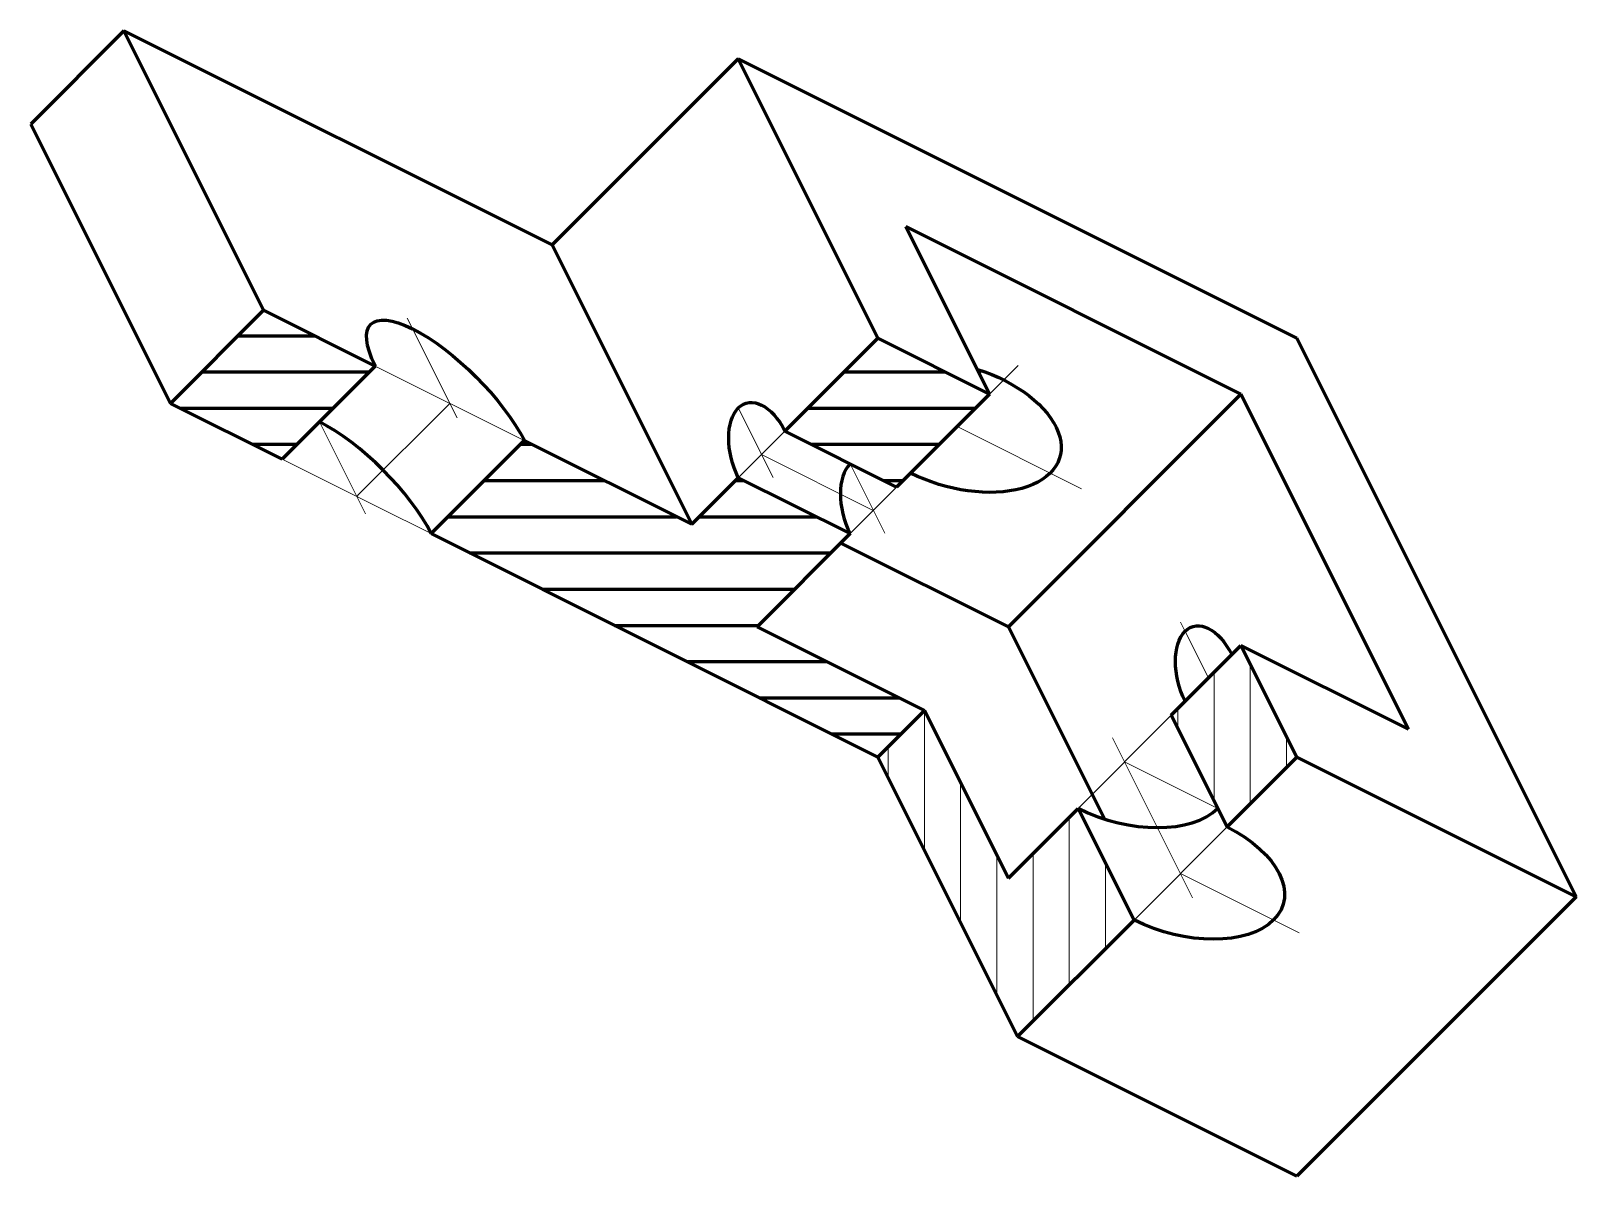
# Model space of a CAD drawing. Header units: millimetres. Extents: x -28 to 83, y 21 to 103.
import ezdxf

# ---------------------------------------------------------------- set-up
doc = ezdxf.new("R2010")
doc.units = ezdxf.units.MM
doc.linetypes.add('CENTER2', pattern=[28.575, 19.05, -3.175, 3.175, -3.175])
for name, color, linetype, lineweight in [('PV-21B', 7, 'Continuous', 60), ('ОСИ', 1, 'CENTER2', 20), ('ШТРИХОВКА', 7, 'Continuous', 20)]:
    doc.layers.add(name, color=color, linetype=linetype, lineweight=lineweight)

msp = doc.modelspace()

# ---------------------------------------------------------------- hatches: boundary and pattern name
at = {"layer": 'PV-21B', "extrusion": (-0.57735, -0.57735, 0.57735)}
h = msp.add_hatch(dxfattribs=at)
h.set_pattern_fill('ANSI31', color=256, angle=15)
h.set_pattern_definition([(60, (-79.3225, 79.3225), (-2.74963, 1.5875), [])])
h.paths.add_polyline_path([(-57.93, 91.99), (-66.42, 87.09), (-66.42, 70.76), (-57.93, 75.66)])
h.paths.add_polyline_path([(-12.68, 101.79), (-12.68, 109.96), (-25.4, 102.61), (-25.4, 118.94), (-33.89, 114.04), (-33.89, 105.87), (-46.62, 98.52), (-46.62, 82.19), (-45.01, 83.12)])
h.paths.add_polyline_path([(-25.4, 143.43), (-33.89, 138.53), (-33.89, 122.2), (-25.4, 127.1)])
at = {"layer": 'ШТРИХОВКА', "extrusion": (-0.57735, -0.57735, 0.57735)}
h = msp.add_hatch(dxfattribs=at)
h.set_pattern_fill('ANSI31', color=256, angle=75)
h.set_pattern_definition([(120, (-79.3225, 79.3225), (-2.74963, -1.5875), [])])
h.paths.add_polyline_path([(8.54, 109.96), (0.05, 114.85), (0.05, 102.61), (-12.68, 109.96), (-12.68, 101.79), (8.54, 89.54)])
h.paths.add_polyline_path([(8.54, 138.53), (0.05, 143.43), (0.05, 131.18), (8.54, 126.29)])

# ---------------------------------------------------------------- linework, layer by layer
at = {"layer": 'PV-21B'}
for p, q in [((-21.41, 102.52, 81.11), (-28.07, 95.85, 67.78)), ((-11.41, 82.52, 71.11), (-21.41, 102.52, 81.11)), ((-21.41, 102.52, 81.11), (9.26, 87.19, 96.44)), ((22.59, 100.52, 123.11), (9.26, 87.19, 96.44)), ((62.59, 80.52, 143.11), (22.59, 100.52, 123.11)), ((22.59, 100.52, 123.11), (32.59, 80.52, 113.11)), ((-28.07, 95.85, 67.78), (-18.07, 75.85, 57.78)), ((40.59, 76.52, 117.11), (34.59, 88.52, 123.11)), ((34.59, 88.52, 123.11), (58.59, 76.52, 135.11)), ((19.26, 67.19, 86.44), (9.26, 87.19, 96.44)), ((-18.07, 75.85, 57.78), (-11.41, 82.52, 71.11)), ((-11.41, 82.52, 71.11), (-3.41, 78.52, 75.11)), ((25.93, 73.85, 99.78), (32.59, 80.52, 113.11)), ((32.59, 80.52, 113.11), (40.59, 76.52, 117.11)), ((82.59, 40.52, 123.11), (62.59, 80.52, 143.11)), ((-3.41, 78.52, 75.11), (-10.07, 71.85, 61.78)), ((40.59, 76.52, 117.11), (33.93, 69.85, 103.78)), ((58.59, 76.52, 135.11), (41.93, 59.85, 101.78)), ((58.59, 76.52, 135.11), (70.59, 52.52, 123.11)), ((-10.07, 71.85, 61.78), (-18.07, 75.85, 57.78)), ((0.59, 66.52, 67.11), (7.26, 73.19, 80.44)), ((7.26, 73.19, 80.44), (19.26, 67.19, 86.44)), ((33.93, 69.85, 103.78), (25.93, 73.85, 99.78)), ((19.26, 67.19, 86.44), (22.59, 70.52, 93.11)), ((22.59, 70.52, 93.11), (30.59, 66.52, 97.11)), ((32.59, 50.52, 83.11), (0.59, 66.52, 67.11)), ((30.59, 66.52, 97.11), (23.93, 59.85, 83.78)), ((41.93, 59.85, 101.78), (29.93, 65.85, 95.78)), ((23.93, 59.85, 83.78), (35.93, 53.85, 89.78)), ((48.81, 46.09, 94.9), (41.93, 59.85, 101.78)), ((53.59, 53.52, 107.11), (58.59, 58.52, 117.11)), ((58.59, 58.52, 117.11), (62.59, 50.52, 113.11)), ((70.59, 52.52, 123.11), (58.59, 58.52, 117.11)), ((32.59, 50.52, 83.11), (35.93, 53.85, 89.78)), ((35.93, 53.85, 89.78), (41.93, 41.85, 83.78)), ((57.59, 45.52, 103.11), (53.59, 53.52, 107.11)), ((42.59, 30.52, 73.11), (32.59, 50.52, 83.11)), ((62.59, 50.52, 113.11), (57.59, 45.52, 103.11)), ((62.59, 50.52, 113.11), (82.59, 40.52, 123.11)), ((41.93, 41.85, 83.78), (46.93, 46.85, 93.78)), ((46.93, 46.85, 93.78), (50.93, 38.85, 89.78)), ((82.59, 40.52, 123.11), (62.59, 20.52, 83.11)), ((50.93, 38.85, 89.78), (42.59, 30.52, 73.11)), ((42.59, 30.52, 73.11), (62.59, 20.52, 83.11))]:
    msp.add_line(p, q, dxfattribs=at)
at = {"layer": 'PV-21B', "extrusion": (0.57735, 0.57735, -0.57735)}
for centre, major_axis, start_param, end_param in [((1.93, 75.85, 77.78), (-5.66, 5.66), -0.785398, 2.356194), ((38.26, 74.19, 112.44), (7.07, 0, 7.07), -1.052991, 2.356194), ((24.26, 72.19, 96.44), (0, 3.54, 3.54), -2.356194, 0.785398), ((56.26, 56.19, 112.44), (0, 3.54, 3.54), -0.785398, 0.785398), ((56.26, 56.19, 112.44), (0, 3.54, 3.54), -2.356194, -0.785398), ((54.26, 42.19, 96.44), (7.07, 0, 7.07), -0.785398, 2.356194)]:
    msp.add_ellipse(centre, major_axis=major_axis, ratio=0.57735, start_param=start_param, end_param=end_param, dxfattribs=at)
at = {"layer": 'PV-21B', "extrusion": (-0.57735, -0.57735, 0.57735)}
for centre, major_axis, start_param, end_param in [((34.26, 82.19, 116.44), (7.07, 0, 7.07), -1.052991, -1.013198), ((-4.74, 69.19, 64.44), (-5.66, 5.66), -2.356194, -0.785398), ((32.26, 68.19, 100.44), (0, -3.54, -3.54), -2.356194, -0.785398), ((50.26, 50.19, 100.44), (7.07, 0, 7.07), -2.356194, -0.785398)]:
    msp.add_ellipse(centre, major_axis=major_axis, ratio=0.57735, start_param=start_param, end_param=end_param, dxfattribs=at)
at = {"layer": 'ОСИ', "extrusion": (-0.57735, -0.57735, 0.57735)}
for p, q in [((2.45, 74.81, 77.25), (-1.12, 81.94, 80.82)), ((-3.41, 78.52, 75.11), (7.26, 73.19, 80.44)), ((38.26, 74.19, 112.44), (42.64, 78.57, 121.21)), ((1.93, 75.85, 77.78), (-4.59, 69.34, 64.74)), ((25.08, 70.55, 95.63), (22.59, 75.53, 98.12)), ((-4.12, 67.94, 63.82), (-7.41, 74.52, 67.11)), ((38.26, 74.19, 112.44), (47.18, 69.73, 116.91)), ((25.93, 73.85, 99.78), (22.59, 70.52, 93.11)), ((24.26, 72.19, 96.44), (32.26, 68.19, 100.44)), ((-4.74, 69.19, 64.44), (-10.07, 71.85, 61.78)), ((33.08, 66.55, 99.63), (30.59, 71.52, 102.11)), ((33.93, 69.85, 103.78), (30.59, 66.52, 97.11)), ((-4.59, 69.34, 64.74), (-4.74, 69.19, 64.44)), ((-4.74, 69.19, 64.44), (2.11, 65.76, 67.87)), ((54.59, 59.52, 114.11), (54.26, 60.18, 114.44)), ((56.26, 56.19, 112.44), (54.59, 59.52, 114.11)), ((53.59, 53.52, 107.11), (46.93, 46.85, 93.78)), ((50.26, 50.19, 100.44), (49.4, 51.9, 101.3)), ((50.26, 50.19, 100.44), (56.93, 46.85, 103.78)), ((55.13, 40.44, 95.57), (50.26, 50.19, 100.44)), ((57.59, 45.52, 103.11), (50.93, 38.85, 89.78)), ((54.26, 42.19, 96.44), (62.76, 37.94, 100.69))]:
    msp.add_line(p, q, dxfattribs=at)

doc.saveas('drawing.dxf')
